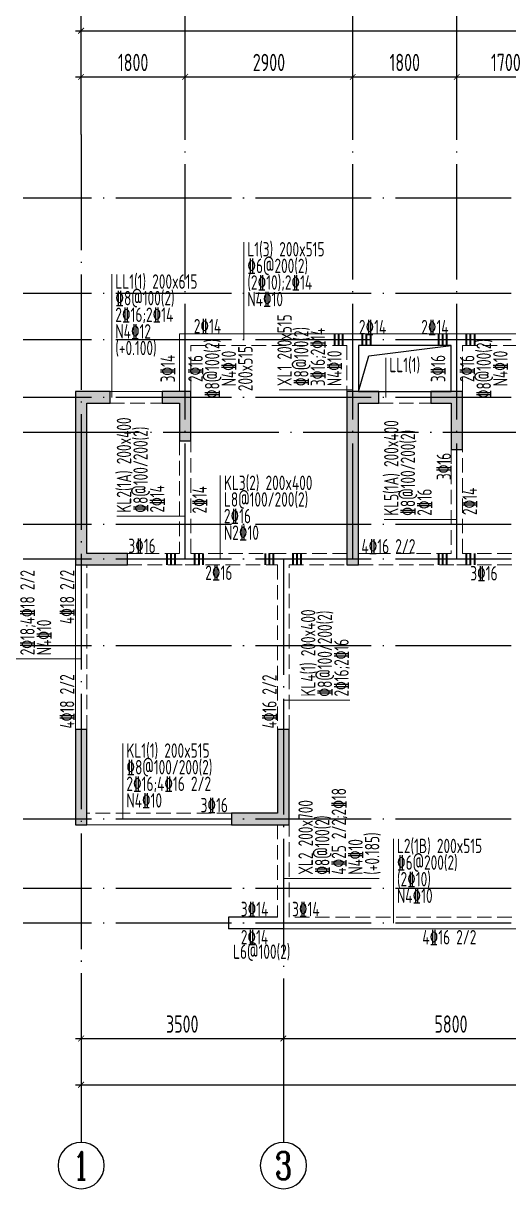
# Model space of a CAD drawing. Extents: x -1058961 to 23600, y -449123 to 2751847.
# Drawn here: x -216617 to -208219, y -193032 to -172855 of the extents above; entities that cross this region are included whole.
import ezdxf
from ezdxf.enums import TextEntityAlignment as Align

# ---------------------------------------------------------------- set-up
doc = ezdxf.new("R2010")
doc.units = 0
doc.header["$LTSCALE"] = 1000
doc.linetypes.add('DASH', pattern=[0.35, 0.25, -0.1])
doc.linetypes.add('DOTE', pattern=[2.42, 2, -0.2, 0.02, -0.2])
doc.layers.get('0').update_dxf_attribs({"linetype": 'CONTINUOUS'})
doc.layers.get('DEFPOINTS').update_dxf_attribs({"linetype": 'CONTINUOUS'})
for name, color, linetype in [('A-AXIS', 1, 'CONTINUOUS'), ('A-DOTE', 10, 'DOTE'), ('AXIS_NUM', 7, 'CONTINUOUS'), ('BEAM_CON', 4, 'CONTINUOUS'), ('S-D洞口', 4, 'CONTINUOUS'), ('S-L主梁线', 4, 'DASH'), ('S-L梁编号', 6, 'CONTINUOUS'), ('S-L梁配筋', 7, 'CONTINUOUS'), ('S-Q墙填充', 252, 'CONTINUOUS'), ('S-Q墙实线', 6, 'CONTINUOUS'), ('S-Y一般标注', 3, 'CONTINUOUS')]:
    doc.layers.add(name, color=color, linetype=linetype)
doc.layers.add('梁附加箍筋', color=1, linetype='CONTINUOUS', lineweight=35)
doc.styles.add('TSSD_Axis', font='complex.shx', dxfattribs={"width": 0.7, "bigfont": 'hztxt.shx'})
doc.styles.add('TSSD_DIMENSION', font='Tssdeng.shx', dxfattribs={"width": 0.7, "bigfont": 'tssdchn.shx'})
doc.styles.add('TSSD_REIN', font='tssdeng.shx', dxfattribs={"width": 0.7, "height": 300, "bigfont": 'tssdchn.shx'})
doc.dimstyles.new('TSSD_100_100', dxfattribs={"dimtxt": 300, "dimasz": 100, "dimexe": 100, "dimexo": 250, "dimgap": 100, "dimtad": 1, "dimdec": 0, "dimzin": 0, "dimdsep": 46, "dimtxsty": 'TSSD_DIMENSION', "dimblk": 'ARCHTICK', "dimcen": 0, "dimdle": 100, "dimclrt": 7, "dimadec": 0, "dimazin": 0, "dimtfac": 1, "dimtdec": 0, "dimtix": 1, "dimtmove": 2, "dimatfit": 3, "dimldrblk": 'ARCHTICK', "dimfxl": 0, "dimtolj": 1, "dimtzin": 0, "dimarcsym": 0})

# ---------------------------------------------------------------- blocks, each defined once
blk = doc.blocks.new('_ArchTick')
at = {"color": 0, "linetype": 'ByBlock', "const_width": 0.15}
blk.add_lwpolyline([(-0.5, -0.5), (0.5, 0.5)], dxfattribs=at)
blk = doc.blocks.new('*D1062')
at = {"layer": 'DEFPOINTS', "color": 0}
for p in [(6400, 19250), (4600, 18250), (6400, 18250)]:
    blk.add_point(p, dxfattribs=at)
at = {"layer": 'S-Y一般标注', "color": 0, "lineweight": -2}
for p, q in [((4500, 19250), (6500, 19250)), ((4600, 18500), (4600, 19350)), ((6400, 18500), (6400, 19350))]:
    blk.add_line(p, q, dxfattribs=at)
at = {"layer": 'S-Y一般标注', "color": 0, "lineweight": -2, "xscale": 100, "yscale": 100, "zscale": 100, "rotation": 180}
blk.add_blockref('_ArchTick', (4600, 19250), dxfattribs=at)
at = {"layer": 'S-Y一般标注', "color": 0, "lineweight": -2, "xscale": 100, "yscale": 100, "zscale": 100}
blk.add_blockref('_ArchTick', (6400, 19250), dxfattribs=at)
at = {"layer": 'S-Y一般标注', "color": 7, "insert": (5500, 19500), "char_height": 300, "attachment_point": 5, "style": 'TSSD_DIMENSION'}
blk.add_mtext('\\A1;1800', dxfattribs=at)
blk = doc.blocks.new('*D1063')
at = {"layer": 'DEFPOINTS', "color": 0}
for p in [(9300, 19250), (6400, 18250), (9300, 18250)]:
    blk.add_point(p, dxfattribs=at)
at = {"layer": 'S-Y一般标注', "color": 0, "lineweight": -2}
for p, q in [((6300, 19250), (9400, 19250)), ((6400, 18500), (6400, 19350)), ((9300, 18500), (9300, 19350))]:
    blk.add_line(p, q, dxfattribs=at)
at = {"layer": 'S-Y一般标注', "color": 0, "lineweight": -2, "xscale": 100, "yscale": 100, "zscale": 100, "rotation": 180}
blk.add_blockref('_ArchTick', (6400, 19250), dxfattribs=at)
at = {"layer": 'S-Y一般标注', "color": 0, "lineweight": -2, "xscale": 100, "yscale": 100, "zscale": 100}
blk.add_blockref('_ArchTick', (9300, 19250), dxfattribs=at)
at = {"layer": 'S-Y一般标注', "color": 7, "insert": (7850, 19500), "char_height": 300, "attachment_point": 5, "style": 'TSSD_DIMENSION'}
blk.add_mtext('\\A1;2900', dxfattribs=at)
blk = doc.blocks.new('*D1064')
at = {"layer": 'DEFPOINTS', "color": 0}
for p in [(11100, 19250), (9300, 18250), (11100, 18250)]:
    blk.add_point(p, dxfattribs=at)
at = {"layer": 'S-Y一般标注', "color": 0, "lineweight": -2}
for p, q in [((9200, 19250), (11200, 19250)), ((9300, 18500), (9300, 19350)), ((11100, 18500), (11100, 19350))]:
    blk.add_line(p, q, dxfattribs=at)
at = {"layer": 'S-Y一般标注', "color": 0, "lineweight": -2, "xscale": 100, "yscale": 100, "zscale": 100, "rotation": 180}
blk.add_blockref('_ArchTick', (9300, 19250), dxfattribs=at)
at = {"layer": 'S-Y一般标注', "color": 0, "lineweight": -2, "xscale": 100, "yscale": 100, "zscale": 100}
blk.add_blockref('_ArchTick', (11100, 19250), dxfattribs=at)
at = {"layer": 'S-Y一般标注', "color": 7, "insert": (10200, 19500), "char_height": 300, "attachment_point": 5, "style": 'TSSD_DIMENSION'}
blk.add_mtext('\\A1;1800', dxfattribs=at)
blk = doc.blocks.new('*D1065')
at = {"layer": 'DEFPOINTS', "color": 0}
for p in [(12800, 19250), (11100, 18250), (12800, 18250)]:
    blk.add_point(p, dxfattribs=at)
at = {"layer": 'S-Y一般标注', "color": 0, "lineweight": -2}
for p, q in [((11000, 19250), (12900, 19250)), ((11100, 18500), (11100, 19350)), ((12800, 18500), (12800, 19350))]:
    blk.add_line(p, q, dxfattribs=at)
at = {"layer": 'S-Y一般标注', "color": 0, "lineweight": -2, "xscale": 100, "yscale": 100, "zscale": 100, "rotation": 180}
blk.add_blockref('_ArchTick', (11100, 19250), dxfattribs=at)
at = {"layer": 'S-Y一般标注', "color": 0, "lineweight": -2, "xscale": 100, "yscale": 100, "zscale": 100}
blk.add_blockref('_ArchTick', (12800, 19250), dxfattribs=at)
at = {"layer": 'S-Y一般标注', "color": 7, "insert": (11950, 19500), "char_height": 300, "attachment_point": 5, "style": 'TSSD_DIMENSION'}
blk.add_mtext('\\A1;1700', dxfattribs=at)
blk = doc.blocks.new('*D1084')
at = {"layer": 'DEFPOINTS', "color": 0}
for p in [(54600, 20050), (4600, 18250), (54600, 18250)]:
    blk.add_point(p, dxfattribs=at)
at = {"layer": 'S-Y一般标注', "color": 0, "lineweight": -2}
for p, q in [((4500, 20050), (54700, 20050)), ((4600, 18500), (4600, 20150)), ((54600, 18500), (54600, 20150))]:
    blk.add_line(p, q, dxfattribs=at)
at = {"layer": 'S-Y一般标注', "color": 0, "lineweight": -2, "xscale": 100, "yscale": 100, "zscale": 100, "rotation": 180}
blk.add_blockref('_ArchTick', (4600, 20050), dxfattribs=at)
at = {"layer": 'S-Y一般标注', "color": 0, "lineweight": -2, "xscale": 100, "yscale": 100, "zscale": 100}
blk.add_blockref('_ArchTick', (54600, 20050), dxfattribs=at)
at = {"layer": 'S-Y一般标注', "color": 7, "insert": (29600, 20300), "char_height": 300, "attachment_point": 5, "style": 'TSSD_DIMENSION'}
blk.add_mtext('\\A1;50000', dxfattribs=at)
blk = doc.blocks.new('ts_axno')
at = {"color": 0, "linetype": 'ByBlock', "lineweight": -2}
blk.add_circle((0, 0), 0.5, dxfattribs=at)
at = {"color": 0, "linetype": 'ByBlock', "lineweight": -2, "style": 'TSSD_Axis', "width": 0.7}
blk.add_attdef('A', text='', height=0.6, dxfattribs=at).set_placement((0, 0), align=Align.MIDDLE_CENTER)
blk = doc.blocks.new('*D1099')
at = {"layer": 'DEFPOINTS', "color": 0}
for p in [(8100, 3600), (13900, 3600), (13900, 2600)]:
    blk.add_point(p, dxfattribs=at)
at = {"layer": 'S-Y一般标注', "color": 0, "lineweight": -2}
for p, q in [((8100, 3350), (8100, 2500)), ((13900, 3350), (13900, 2500)), ((8000, 2600), (14000, 2600))]:
    blk.add_line(p, q, dxfattribs=at)
at = {"layer": 'S-Y一般标注', "color": 0, "lineweight": -2, "xscale": 100, "yscale": 100, "zscale": 100, "rotation": 180}
blk.add_blockref('_ArchTick', (8100, 2600), dxfattribs=at)
at = {"layer": 'S-Y一般标注', "color": 0, "lineweight": -2, "xscale": 100, "yscale": 100, "zscale": 100}
blk.add_blockref('_ArchTick', (13900, 2600), dxfattribs=at)
at = {"layer": 'S-Y一般标注', "color": 7, "insert": (11000, 2850), "char_height": 300, "attachment_point": 5, "style": 'TSSD_DIMENSION'}
blk.add_mtext('\\A1;5800', dxfattribs=at)
blk = doc.blocks.new('*D1107')
at = {"layer": 'DEFPOINTS', "color": 0}
for p in [(4600, 3600), (54600, 3600), (54600, 1800)]:
    blk.add_point(p, dxfattribs=at)
at = {"layer": 'S-Y一般标注', "color": 0, "lineweight": -2}
for p, q in [((4600, 3350), (4600, 1700)), ((54600, 3350), (54600, 1700)), ((4500, 1800), (54700, 1800))]:
    blk.add_line(p, q, dxfattribs=at)
at = {"layer": 'S-Y一般标注', "color": 0, "lineweight": -2, "xscale": 100, "yscale": 100, "zscale": 100, "rotation": 180}
blk.add_blockref('_ArchTick', (4600, 1800), dxfattribs=at)
at = {"layer": 'S-Y一般标注', "color": 0, "lineweight": -2, "xscale": 100, "yscale": 100, "zscale": 100}
blk.add_blockref('_ArchTick', (54600, 1800), dxfattribs=at)
at = {"layer": 'S-Y一般标注', "color": 7, "insert": (29600, 2050), "char_height": 300, "attachment_point": 5, "style": 'TSSD_DIMENSION'}
blk.add_mtext('\\A1;50000', dxfattribs=at)
blk = doc.blocks.new('*D1109')
at = {"layer": 'DEFPOINTS', "color": 0}
for p in [(4600, 3600), (8100, 3600), (8100, 2600)]:
    blk.add_point(p, dxfattribs=at)
at = {"layer": 'S-Y一般标注', "color": 0, "lineweight": -2}
for p, q in [((4600, 3350), (4600, 2500)), ((8100, 3350), (8100, 2500)), ((4500, 2600), (8200, 2600))]:
    blk.add_line(p, q, dxfattribs=at)
at = {"layer": 'S-Y一般标注', "color": 0, "lineweight": -2, "xscale": 100, "yscale": 100, "zscale": 100, "rotation": 180}
blk.add_blockref('_ArchTick', (4600, 2600), dxfattribs=at)
at = {"layer": 'S-Y一般标注', "color": 0, "lineweight": -2, "xscale": 100, "yscale": 100, "zscale": 100}
blk.add_blockref('_ArchTick', (8100, 2600), dxfattribs=at)
at = {"layer": 'S-Y一般标注', "color": 7, "insert": (6350, 2850), "char_height": 300, "attachment_point": 5, "style": 'TSSD_DIMENSION'}
blk.add_mtext('\\A1;3500', dxfattribs=at)
blk = doc.blocks.new('20210807.15312446')
at = {"layer": 'S-Q墙填充'}
h = blk.add_hatch(color=252, dxfattribs=at)
h.dxf.hatch_style = 1
h.paths.add_polyline_path([(61116, 65940), (61516, 65940), (61516, 66140), (60916, 66140), (60916, 63140), (61816, 63140), (61816, 63340), (61116, 63340)])
h = blk.add_hatch(color=252, dxfattribs=at)
h.dxf.hatch_style = 1
h.paths.add_polyline_path([(62916, 66140), (62416, 66140), (62416, 65940), (62716, 65940), (62716, 65290), (62916, 65290)])
h = blk.add_hatch(color=252, dxfattribs=at)
h.dxf.hatch_style = 1
h.paths.add_polyline_path([(65816, 65940), (66166, 65940), (66166, 66140), (65616, 66140), (65616, 63140), (65816, 63140)])
h = blk.add_hatch(color=252, dxfattribs=at)
h.dxf.hatch_style = 1
h.paths.add_polyline_path([(67616, 66140), (67066, 66140), (67066, 65940), (67416, 65940), (67416, 65140), (67616, 65140)])
h = blk.add_hatch(color=252, dxfattribs=at)
h.dxf.hatch_style = 1
h.paths.add_polyline_path([(61116, 58640), (61116, 60290), (60916, 60290), (60916, 58640)])
h = blk.add_hatch(color=252, dxfattribs=at)
h.dxf.hatch_style = 1
h.paths.add_polyline_path([(64616, 60290), (64416, 60290), (64416, 58840), (63716, 58840), (63616, 58840), (63616, 58640), (63716, 58640), (64616, 58640)])
at = {"layer": 'BEAM_CON'}
for p, q in [((63566, 57040), (63566, 56840)), ((64416, 57040), (63566, 57040)), ((64516, 56840), (63566, 56840))]:
    blk.add_line(p, q, dxfattribs=at)
at = {"layer": 'S-D洞口', "color": 5}
blk.add_lwpolyline([(65816, 66140), (67416, 66140), (67416, 66940), (65816, 66940), (65816, 66140), (65993, 66762), (67416, 66940)], dxfattribs=at)
at = {"layer": 'S-L主梁线', "linetype": 'ByBlock', "lineweight": 18}
for p, q in [((62716, 67140), (62716, 66140)), ((65716, 67140), (62716, 67140)), ((67516, 67140), (65716, 67140)), ((69116, 67140), (67516, 67140)), ((65816, 66940), (67416, 66940)), ((65816, 66140), (65816, 66940)), ((67416, 66940), (67416, 66140)), ((62416, 66140), (61516, 66140)), ((67066, 66140), (66166, 66140)), ((60916, 63140), (60916, 60290)), ((61116, 58640), (63616, 58640)), ((64416, 56840), (70416, 56840))]:
    blk.add_line(p, q, dxfattribs=at)
at = {"layer": 'S-L主梁线', "linetype": 'DASH', "lineweight": 18}
for p, q in [((62916, 66940), (65616, 66940)), ((62916, 66140), (62916, 66940)), ((65616, 66940), (65616, 66140)), ((67616, 66940), (69116, 66940)), ((67616, 66140), (67616, 66940)), ((61516, 65940), (62416, 65940)), ((66166, 65940), (67066, 65940)), ((62716, 65290), (62716, 63340)), ((62916, 63340), (62916, 65290)), ((67416, 65140), (67416, 63340)), ((67616, 63340), (67616, 65140)), ((62716, 63340), (61816, 63340)), ((64516, 63340), (62916, 63340)), ((65616, 63340), (64516, 63340)), ((67416, 63340), (65816, 63340)), ((70216, 63340), (67616, 63340)), ((61116, 60290), (61116, 63140)), ((61816, 63140), (62816, 63140)), ((62816, 63140), (64416, 63140)), ((64416, 63140), (64416, 60290)), ((64616, 63140), (65616, 63140)), ((64616, 60290), (64616, 63140)), ((65816, 63140), (67516, 63140)), ((67516, 63140), (70216, 63140)), ((63616, 58840), (61116, 58840)), ((64416, 58640), (64416, 57040)), ((64616, 57040), (64616, 58640)), ((70216, 57040), (64616, 57040))]:
    blk.add_line(p, q, dxfattribs=at)
at = {"layer": 'S-Q墙实线'}
for points in [[(61116, 65940), (61516, 65940), (61516, 66140), (60916, 66140), (60916, 63140), (61816, 63140), (61816, 63340), (61116, 63340)], [(62916, 66140), (62416, 66140), (62416, 65940), (62716, 65940), (62716, 65290), (62916, 65290)], [(65816, 65940), (66166, 65940), (66166, 66140), (65616, 66140), (65616, 63140), (65816, 63140)], [(67616, 66140), (67066, 66140), (67066, 65940), (67416, 65940), (67416, 65140), (67616, 65140)], [(61116, 58640), (61116, 60290), (60916, 60290), (60916, 58640)]]:
    blk.add_lwpolyline(points, close=True, dxfattribs=at)
blk.add_lwpolyline([(63716, 58840), (63616, 58840), (63616, 58640), (63716, 58640), (64616, 58640), (64616, 60290), (64416, 60290), (64416, 58840), (63716, 58840)], dxfattribs=at)
blk = doc.blocks.new('20210726.16395156')
at = {"layer": 'A-AXIS'}
for p, q in [((4600, 18249.9), (4600, 21049.9)), ((6400, 18249.9), (6400, 21049.9)), ((9300, 18249.9), (9300, 21049.9)), ((11100, 18249.9), (11100, 21049.9)), ((4600, 3600), (4600, 800)), ((8100, 3600), (8100, 800))]:
    blk.add_line(p, q, dxfattribs=at)
at = {"layer": 'A-DOTE'}
for p, q in [((4600, 18249.9), (4600, 3600)), ((6400, 10900), (6400, 18249.9)), ((9300, 10900), (9300, 18249.9)), ((11100, 10900), (11100, 18249.9)), ((55600, 17150), (3600, 17150)), ((55600, 15500), (3600, 15500)), ((55600, 14700), (3600, 14700)), ((55600, 13700), (3600, 13700)), ((3600, 13100.3), (55600, 13100.3)), ((55600, 11500), (3600, 11500)), ((55600, 10900), (3600, 10900)), ((8100, 10900), (8100, 3600)), ((55600, 9400), (3600, 9400)), ((55600, 6400), (3600, 6400)), ((55600, 5200), (3600, 5200)), ((55600, 4600), (3600, 4600))]:
    blk.add_line(p, q, dxfattribs=at)
at = {"layer": 'A-AXIS'}
ref = blk.add_blockref('ts_axno', (4600, 400), dxfattribs=dict(at, xscale=-800, yscale=800, zscale=800, rotation=180))
ref.add_attrib('1', '1', dxfattribs={"layer": 'AXIS_NUM', "height": 480, "style": 'TSSD_Axis', "width": 0.7}).set_placement((4600, 400), align=Align.MIDDLE_CENTER)
ref = blk.add_blockref('ts_axno', (8100, 400), dxfattribs=dict(at, xscale=-800, yscale=800, zscale=800, rotation=180))
ref.add_attrib('2', '3', dxfattribs={"layer": 'AXIS_NUM', "height": 480, "style": 'TSSD_Axis', "width": 0.7}).set_placement((8100, 400), align=Align.MIDDLE_CENTER)
at = {"layer": 'S-Y一般标注'}
for base, p1, p2, picture, middle in [((54600, 20049.9), (4600, 18249.9), (54600, 18249.9), '*D1084', (29600, 20299.9)), ((6400, 19249.9), (4600, 18249.9), (6400, 18249.9), '*D1062', (5500, 19499.9)), ((9300, 19249.9), (6400, 18249.9), (9300, 18249.9), '*D1063', (7850, 19499.9)), ((11100, 19249.9), (9300, 18249.9), (11100, 18249.9), '*D1064', (10200, 19499.9)), ((12800, 19249.9), (11100, 18249.9), (12800, 18249.9), '*D1065', (11950, 19499.9)), ((54600, 1800), (4600, 3600), (54600, 3600), '*D1107', (29600, 2050)), ((8100, 2600), (4600, 3600), (8100, 3600), '*D1109', (6350, 2850)), ((13900, 2600), (8100, 3600), (13900, 3600), '*D1099', (11000, 2850))]:
    dim = blk.add_linear_dim(base=base, p1=p1, p2=p2, dimstyle='TSSD_100_100', dxfattribs=at)
    dim.commit()
    dim.dimension.update_dxf_attribs({"geometry": picture, "text_midpoint": middle})

msp = doc.modelspace()

# ---------------------------------------------------------------- linework, layer by layer
at = {"layer": 'S-L梁编号', "lineweight": 18}
for p, q in [((-212802.99, -178332.47), (-212802.99, -176641.89)), ((-215087.34, -179332.47), (-215087.34, -177200.61)), ((-210345.53, -179332.47), (-210345.53, -178644.85)), ((-210916.87, -179199.59), (-212192.78, -179199.59)), ((-213208.18, -182132.47), (-213208.18, -180686.07)), ((-213816.87, -181388.07), (-215000.56, -181388.07)), ((-209116.87, -181443.59), (-210375.55, -181443.59)), ((-215616.87, -183858.6), (-217246.09, -183858.6)), ((-212116.87, -184573.51), (-210968.82, -184573.51)), ((-214895.76, -186632.47), (-214895.76, -185321.71)), ((-210214.47, -188432.31), (-210214.47, -186973.05)), ((-212116.87, -187658.98), (-210457.21, -187658.98))]:
    msp.add_line(p, q, dxfattribs=at)
at = {"layer": '梁附加箍筋', "lineweight": 35}
for p, q in [((-211226.88, -178432.47), (-211226.88, -178232.47)), ((-211156.88, -178432.47), (-211156.88, -178232.47)), ((-211086.88, -178432.47), (-211086.88, -178232.47)), ((-210746.88, -178432.47), (-210746.88, -178232.47)), ((-210676.88, -178432.47), (-210676.88, -178232.47)), ((-210606.88, -178432.47), (-210606.88, -178232.47)), ((-209426.87, -178432.47), (-209426.87, -178232.47)), ((-209356.87, -178432.47), (-209356.87, -178232.47)), ((-209286.87, -178432.47), (-209286.87, -178232.47)), ((-208946.87, -178432.47), (-208946.87, -178232.47)), ((-208876.87, -178432.47), (-208876.87, -178232.47)), ((-208806.87, -178432.47), (-208806.87, -178232.47)), ((-214126.87, -182232.47), (-214126.87, -182032.47)), ((-214056.87, -182232.47), (-214056.87, -182032.47)), ((-213986.87, -182232.47), (-213986.87, -182032.47)), ((-213646.87, -182232.47), (-213646.87, -182032.47)), ((-213576.87, -182232.47), (-213576.87, -182032.47)), ((-213506.87, -182232.47), (-213506.87, -182032.47)), ((-212426.87, -182232.47), (-212426.87, -182032.47)), ((-212356.87, -182232.47), (-212356.87, -182032.47)), ((-212286.87, -182232.47), (-212286.87, -182032.47)), ((-211946.87, -182232.47), (-211946.87, -182032.47)), ((-211876.87, -182232.47), (-211876.87, -182032.47)), ((-211806.87, -182232.47), (-211806.87, -182032.47)), ((-209426.87, -182232.47), (-209426.87, -182032.47)), ((-209356.87, -182232.47), (-209356.87, -182032.47)), ((-209286.87, -182232.47), (-209286.87, -182032.47)), ((-208946.87, -182232.47), (-208946.87, -182032.47)), ((-208876.87, -182232.47), (-208876.87, -182032.47)), ((-208806.87, -182232.47), (-208806.87, -182032.47))]:
    msp.add_line(p, q, dxfattribs=at)

# ---------------------------------------------------------------- block references
at = {"layer": 'A-DOTE'}
msp.add_blockref('20210726.16395156', (-220216.88, -193032.52), dxfattribs=at)
at = {"layer": 'S-Q墙填充'}
msp.add_blockref('20210807.15312446', (-276632.52, -245372.01), dxfattribs=at)

# ---------------------------------------------------------------- texts
at = {"layer": 'S-L梁编号', "color": 6, "style": 'TSSD_REIN', "width": 0.7}
for s, p in [('L1(3) 200x515', (-212740.49, -176891.89)), ('LL1(1) 200x615', (-215024.84, -177450.61)), ('LL1(1)', (-210283.03, -178894.85)), ('KL3(2) 200x400', (-213145.68, -180936.07)), ('KL1(1) 200x515', (-214833.26, -185571.71)), ('L2(1B) 200x515', (-210151.97, -187223.05))]:
    msp.add_text(s, height=250, dxfattribs=at).set_placement(p)
for s, p in [('XL1 200x515', (-211971.62, -179137.09)), ('KL2(1A) 200x400', (-214750.56, -181325.57)), ('KL5(1A) 200x400', (-210125.55, -181381.09)), ('KL4(1) 200x400', (-211563.05, -184511.01)), ('XL2 200x700', (-211607.21, -187596.48))]:
    msp.add_text(s, height=250, rotation=90, dxfattribs=at).set_placement(p)
at = {"layer": 'S-L梁配筋', "color": 7, "style": 'TSSD_REIN', "width": 0.7}
for s, p in [('%%1326@200(2)', (-212740.49, -177179.39)), ('(2%%13210);2%%13214', (-212740.49, -177466.89)), ('%%1328@100(2)', (-215024.84, -177738.11)), ('N4%%13210', (-212740.49, -177754.39)), ('N4%%13212', (-215024.84, -178313.11)), ('2%%13214', (-213666.87, -178223.27)), ('(+0.100)', (-215024.84, -178600.61)), ('L8@100/200(2)', (-213145.68, -181223.57)), ('2%%13216', (-213145.68, -181511.07)), ('N2%%13210', (-213145.68, -181798.57)), ('3%%13216', (-214799.27, -182026.06)), ('4%%13216 2/2', (-210766.87, -182035.03)), ('2%%13216', (-213469.06, -182492.25)), ('3%%13216', (-208882.74, -182502.52)), ('%%1328@100/200(2)', (-214833.26, -185859.21)), ('2%%13216;4%%13216 2/2', (-214833.26, -186146.71)), ('N4%%13210', (-214833.26, -186434.21)), ('3%%13216', (-213548.83, -186516.66)), ('%%1326@200(2)', (-210151.97, -187510.55)), ('(2%%13210)', (-210151.97, -187798.05)), ('N4%%13210', (-210151.97, -188085.55)), ('3%%13214', (-212853.87, -188315.44)), ('3%%13214', (-211966.87, -188315.44)), ('2%%13214', (-212853.87, -188803.31)), ('4%%13216 2/2', (-209712.5, -188803.31))]:
    msp.add_text(s, height=250, dxfattribs=at).set_placement(p)
at = {"layer": 'S-L梁配筋', "color": 1, "style": 'TSSD_REIN', "width": 0.7}
msp.add_text('2%%13216;2%%13214', height=250, dxfattribs=at).set_placement((-215024.84, -178025.61))
at = {"layer": 'S-L梁配筋', "color": 7, "style": 'TSSD_REIN', "width": 0.7}
for s, p in [('%%1328@100(2)', (-211684.12, -179137.09)), ('3%%13216;2%%13214', (-211396.62, -179137.09)), ('N4%%13210', (-211109.12, -179137.09)), ('%%1328@100/200(2)', (-214463.06, -181325.57)), ('%%1328@100/200(2)', (-209838.05, -181381.09)), ('3%%13216', (-209215.68, -180762.94)), ('2%%13214', (-214175.56, -181325.57)), ('2%%13216', (-209550.55, -181381.09)), ('2%%13218;4%%13218 2/2', (-216421.09, -183796.1)), ('4%%13218 2/2', (-215734.42, -183256)), ('N4%%13210', (-216133.59, -183796.1)), ('%%1328@100/200(2)', (-211275.55, -184511.01)), ('2%%13216;2%%13216', (-210988.05, -184511.01)), ('4%%13218 2/2', (-215734.42, -185064.82)), ('4%%13216 2/2', (-212234.42, -185064.82)), ('4%%13225 2/2;2%%13218', (-211032.21, -187596.48)), ('%%1328@100(2)', (-211319.71, -187596.48)), ('N4%%13210', (-210744.71, -187596.48)), ('(+0.185)', (-210457.21, -187596.48))]:
    msp.add_text(s, height=250, rotation=90, dxfattribs=at).set_placement(p)
for p in [(-210337.49, -178239.81), (-209259.13, -178239.81)]:
    msp.add_text('2%%13214', height=250, dxfattribs=at).set_placement(p, align=Align.RIGHT)
for s, p in [('%%1328@100(2)', (-213149.66, -178832.47)), ('%%1328@100(2)', (-208450.22, -178832.47)), ('N4%%13210', (-212862.16, -178832.47)), ('200x515', (-212574.66, -178832.47)), ('N4%%13210', (-208162.72, -178832.47)), ('3%%13214', (-213918.18, -178832.47)), ('2%%13216', (-213437.16, -178832.47)), ('3%%13216', (-209240.48, -178832.47)), ('2%%13216', (-208737.72, -178832.47))]:
    msp.add_text(s, height=250, rotation=90, dxfattribs=at).set_placement(p, align=Align.BOTTOM_CENTER)
for p in [(-213442.04, -181104.14), (-208768.46, -181132.47)]:
    msp.add_text('2%%13214', height=250, rotation=90, dxfattribs=at).set_placement(p, align=Align.CENTER)
msp.add_text('L6@100(2)', height=250, dxfattribs=at).set_placement((-212491.88, -188803.46), align=Align.TOP_CENTER)

doc.saveas('drawing.dxf')
